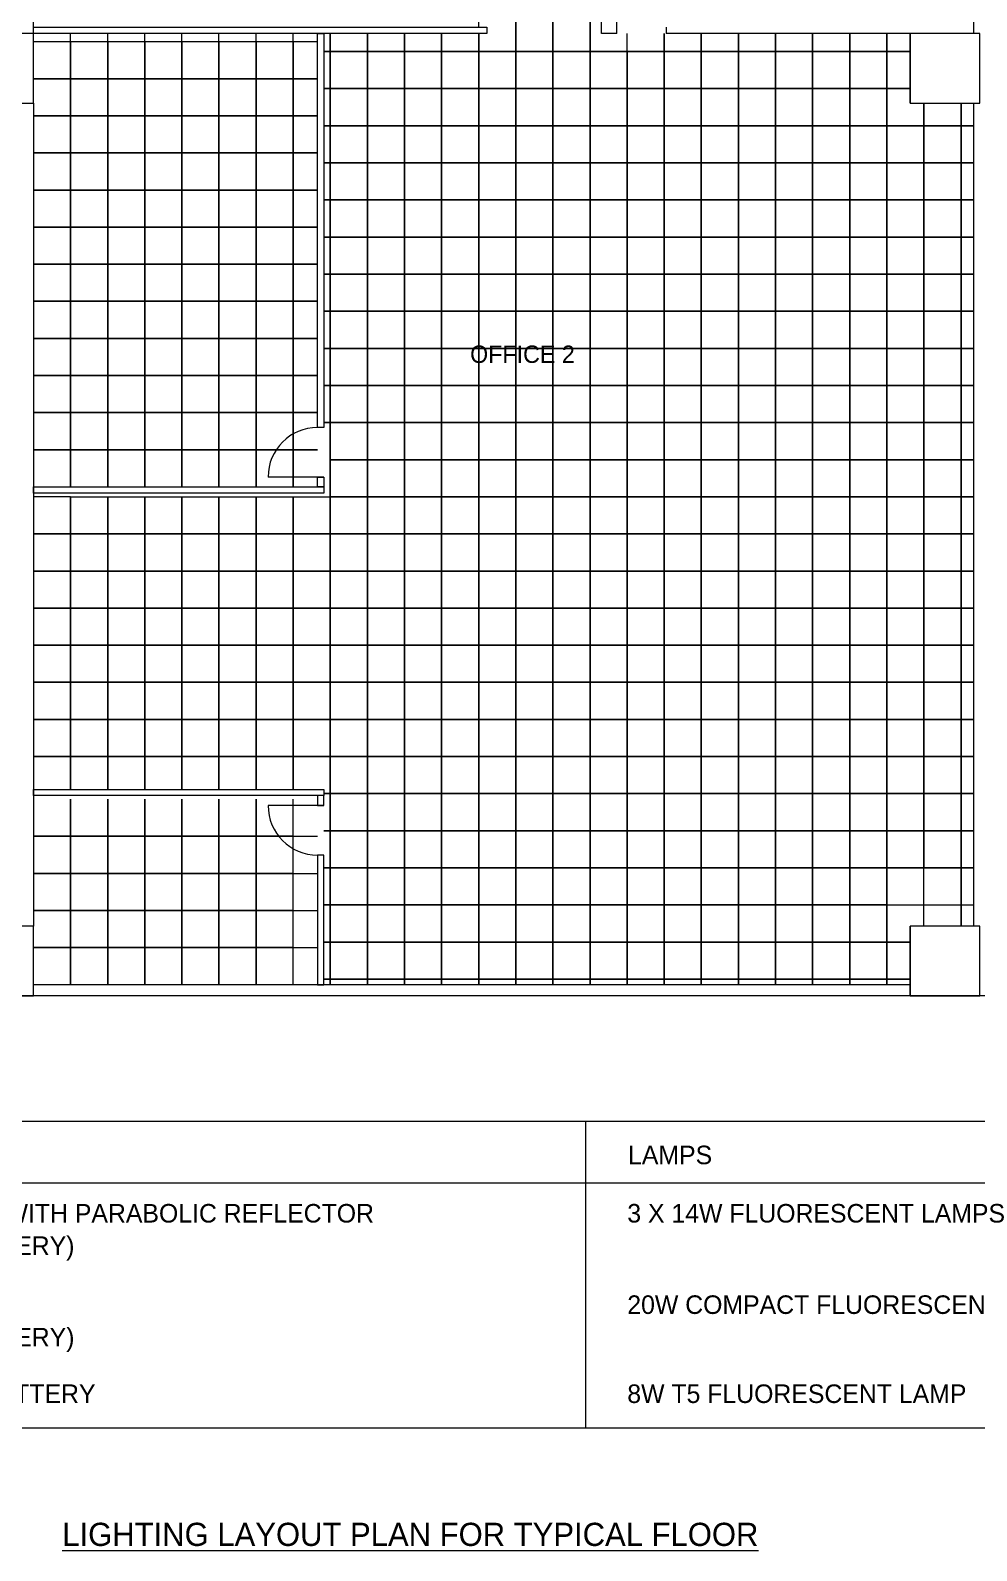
# Model space of a CAD drawing. Header units: millimetres. Extents: x 7453 to 109346, y -40506 to 46154.
# Drawn here: x 79858 to 95159, y 6955 to 31538 of the extents above; entities that cross this region are included whole.
import ezdxf

# ---------------------------------------------------------------- set-up
doc = ezdxf.new("R2010")
doc.units = ezdxf.units.MM
doc.layers.get('0').update_dxf_attribs({"lineweight": 9})
doc.layers.add('ARCH', color=7, linetype='Continuous', lineweight=5)
doc.layers.add('Ceiling Grid', color=254, linetype='Continuous', lineweight=5)

msp = doc.modelspace()

# ---------------------------------------------------------------- linework, layer by layer
at = {"lineweight": 15}
for p, q in [((88835, 13900), (88835, 8934)), ((64346, 12900), (99829, 12900))]:
    msp.add_line(p, q, dxfattribs=at)
msp.add_lwpolyline([(64346, 13900), (99829, 13900), (99829, 8934), (64346, 8934)], close=True, dxfattribs=at)
at = {"layer": 'ARCH', "lineweight": 15}
for p, q in [((79908, 31488), (79908, 36596)), ((89091, 31488), (89091, 36596)), ((95109, 36596), (95109, 31488)), ((89342, 31488), (89342, 32388)), ((89342, 31488), (89091, 31488)), ((90142, 31588), (90142, 31488)), ((95091, 31488), (90142, 31488)), ((94084, 30363), (94084, 31488)), ((79908, 30363), (79908, 17051)), ((95109, 30363), (95109, 17051)), ((84602, 24316), (83702, 24316)), ((84602, 19003), (83702, 19003)), ((94084, 15926), (94084, 17051)), ((94084, 16106), (79908, 16106)), ((109346, 15926), (64346, 15926))]:
    msp.add_line(p, q, dxfattribs=at)
for points in [[(78783, 30363), (79908, 30363), (79908, 31488), (78783, 31488)], [(79908, 31588), (87240, 31588), (87240, 31488), (79908, 31488)], [(84502, 25116), (84502, 31488), (84602, 31488), (84602, 25116)], [(94084, 30363), (95209, 30363), (95209, 31488), (94084, 31488)], [(79908, 24157), (84602, 24157), (84602, 24057), (79908, 24057)], [(84502, 24316), (84602, 24316), (84602, 24157), (84502, 24157)], [(79908, 19263), (84602, 19263), (84602, 19163), (79908, 19163)], [(84502, 19003), (84602, 19003), (84602, 19163), (84502, 19163)], [(84502, 18203), (84502, 16106), (84602, 16106), (84602, 18203)], [(78783, 15926), (79908, 15926), (79908, 17051), (78783, 17051)], [(94084, 15926), (95209, 15926), (95209, 17051), (94084, 17051)]]:
    msp.add_lwpolyline(points, close=True, dxfattribs=at)
for centre, start, end in [((84502, 24316), 90, 180), ((84502, 19003), 180, 270)]:
    msp.add_arc(centre, 800, start, end, dxfattribs=at)
at = {"layer": 'Ceiling Grid', "lineweight": 15}
for p, q in [((88908, 31196), (88908, 31796)), ((80508, 31357), (80508, 31488)), ((81108, 31357), (81108, 31488)), ((81708, 31357), (81708, 31488)), ((82308, 31357), (82308, 31488)), ((82908, 31357), (82908, 31488)), ((83508, 31357), (83508, 31488)), ((84108, 31357), (84108, 31488)), ((84708, 31488), (84708, 31196)), ((89508, 31196), (89508, 31488)), ((90108, 31488), (90108, 31196)), ((90108, 31196), (90108, 31488)), ((90708, 31488), (90708, 31196)), ((90708, 31196), (90708, 31488)), ((91308, 31488), (91308, 31196)), ((91308, 31196), (91308, 31488)), ((91908, 31488), (91908, 31196)), ((91908, 31196), (91908, 31488)), ((92508, 31488), (92508, 31196)), ((92508, 31196), (92508, 31488)), ((93108, 31488), (93108, 31196)), ((93108, 31196), (93108, 31488)), ((93708, 31488), (93708, 31196)), ((93708, 31196), (93708, 31488)), ((79908, 31357), (80508, 31357)), ((80508, 31357), (80508, 30757)), ((84108, 31357), (84502, 31357)), ((84108, 30757), (84108, 31357)), ((84708, 31196), (84602, 31196)), ((84602, 31196), (84708, 31196)), ((84708, 31196), (84602, 31196)), ((84602, 31196), (84708, 31196)), ((84708, 31196), (84708, 30596)), ((84708, 31196), (84708, 30596)), ((89508, 31196), (88908, 31196)), ((90108, 31196), (89508, 31196)), ((90708, 31196), (90108, 31196)), ((91308, 31196), (90708, 31196)), ((91908, 31196), (91308, 31196)), ((92508, 31196), (91908, 31196)), ((93108, 31196), (92508, 31196)), ((93708, 31196), (93108, 31196)), ((94084, 31196), (93708, 31196)), ((93708, 31196), (94084, 31196)), ((93708, 30596), (93708, 31196)), ((80508, 30757), (79908, 30757)), ((79908, 30757), (80508, 30757)), ((80508, 30757), (80508, 30157)), ((84108, 30757), (84502, 30757)), ((84108, 30157), (84108, 30757)), ((84502, 30757), (84108, 30757)), ((84708, 30596), (84602, 30596)), ((84602, 30596), (84708, 30596)), ((84708, 30596), (84602, 30596)), ((84602, 30596), (84708, 30596)), ((84708, 30596), (84708, 29996)), ((84708, 30596), (84708, 29996)), ((94084, 30596), (93708, 30596)), ((94308, 29996), (94308, 30363)), ((94908, 30363), (94908, 29996)), ((94908, 29996), (94908, 30363)), ((80508, 30157), (79908, 30157)), ((79908, 30157), (80508, 30157)), ((80508, 30157), (80508, 29557)), ((84108, 30157), (84502, 30157)), ((84108, 29557), (84108, 30157)), ((84502, 30157), (84108, 30157)), ((84708, 29996), (84602, 29996)), ((84602, 29996), (84708, 29996)), ((84708, 29996), (84602, 29996)), ((84602, 29996), (84708, 29996)), ((84708, 29996), (84708, 29396)), ((84708, 29996), (84708, 29396)), ((94908, 29996), (94308, 29996)), ((95109, 29996), (94908, 29996)), ((94908, 29996), (95109, 29996)), ((94908, 29396), (94908, 29996)), ((80508, 29557), (79908, 29557)), ((79908, 29557), (80508, 29557)), ((80508, 29557), (80508, 28957)), ((84108, 29557), (84502, 29557)), ((84108, 28957), (84108, 29557)), ((84502, 29557), (84108, 29557)), ((84708, 29396), (84602, 29396)), ((84602, 29396), (84708, 29396)), ((84708, 29396), (84708, 28796)), ((95109, 29396), (94908, 29396)), ((94908, 29396), (95109, 29396)), ((94908, 28796), (94908, 29396)), ((80508, 28957), (79908, 28957)), ((79908, 28957), (80508, 28957)), ((80508, 28957), (80508, 28357)), ((84108, 28957), (84502, 28957)), ((84108, 28357), (84108, 28957)), ((84502, 28957), (84108, 28957)), ((84708, 28796), (84602, 28796)), ((84602, 28796), (84708, 28796)), ((84708, 28796), (84602, 28796)), ((84602, 28796), (84708, 28796)), ((84708, 28796), (84708, 28196)), ((84708, 28796), (84708, 28196)), ((95109, 28796), (94908, 28796)), ((94908, 28796), (95109, 28796)), ((94908, 28196), (94908, 28796)), ((80508, 28357), (79908, 28357)), ((79908, 28357), (80508, 28357)), ((80508, 28357), (80508, 27757)), ((84108, 28357), (84502, 28357)), ((84108, 27757), (84108, 28357)), ((84502, 28357), (84108, 28357)), ((84708, 28196), (84602, 28196)), ((84602, 28196), (84708, 28196)), ((84708, 28196), (84602, 28196)), ((84602, 28196), (84708, 28196)), ((84708, 28196), (84708, 27596)), ((84708, 28196), (84708, 27596)), ((95109, 28196), (94908, 28196)), ((94908, 28196), (95109, 28196)), ((94908, 27596), (94908, 28196)), ((80508, 27757), (79908, 27757)), ((79908, 27757), (80508, 27757)), ((80508, 27757), (80508, 27157)), ((84108, 27757), (84502, 27757)), ((84108, 27157), (84108, 27757)), ((84502, 27757), (84108, 27757)), ((84708, 27596), (84602, 27596)), ((84602, 27596), (84708, 27596)), ((84708, 27596), (84602, 27596)), ((84602, 27596), (84708, 27596)), ((84708, 27596), (84708, 26996)), ((84708, 27596), (84708, 26996)), ((95109, 27596), (94908, 27596)), ((94908, 27596), (95109, 27596)), ((94908, 26996), (94908, 27596)), ((80508, 27157), (79908, 27157)), ((79908, 27157), (80508, 27157)), ((80508, 27157), (80508, 26557)), ((84108, 27157), (84502, 27157)), ((84108, 26557), (84108, 27157)), ((84502, 27157), (84108, 27157)), ((84708, 26996), (84602, 26996)), ((84602, 26996), (84708, 26996)), ((84708, 26996), (84708, 26396)), ((95109, 26996), (94908, 26996)), ((94908, 26996), (95109, 26996)), ((94908, 26396), (94908, 26996)), ((80508, 26557), (79908, 26557)), ((79908, 26557), (80508, 26557)), ((80508, 26557), (80508, 25957)), ((84108, 26557), (84502, 26557)), ((84108, 25957), (84108, 26557)), ((84502, 26557), (84108, 26557)), ((84708, 26396), (84602, 26396)), ((84602, 26396), (84708, 26396)), ((84708, 26396), (84708, 25796)), ((95109, 26396), (94908, 26396)), ((94908, 26396), (95109, 26396)), ((94908, 25796), (94908, 26396)), ((80508, 25957), (79908, 25957)), ((79908, 25957), (80508, 25957)), ((80508, 25957), (80508, 25357)), ((84108, 25957), (84502, 25957)), ((84108, 25357), (84108, 25957)), ((84502, 25957), (84108, 25957)), ((84708, 25796), (84602, 25796)), ((84602, 25796), (84708, 25796)), ((84708, 25796), (84708, 25196)), ((95109, 25796), (94908, 25796)), ((94908, 25796), (95109, 25796)), ((94908, 25196), (94908, 25796)), ((80508, 25357), (79908, 25357)), ((79908, 25357), (80508, 25357)), ((80508, 25357), (80508, 24757)), ((84108, 25357), (84502, 25357)), ((84108, 24757), (84108, 25357)), ((84502, 25357), (84108, 25357)), ((84708, 25196), (84602, 25196)), ((84602, 25196), (84708, 25196)), ((84708, 25196), (84708, 24596)), ((95109, 25196), (94908, 25196)), ((94908, 25196), (95109, 25196)), ((94908, 24596), (94908, 25196)), ((80508, 24757), (79908, 24757)), ((79908, 24757), (80508, 24757)), ((80508, 24757), (80508, 24157)), ((80508, 24757), (81108, 24757)), ((80508, 24157), (80508, 24757)), ((81108, 24757), (81708, 24757)), ((81108, 24157), (81108, 24757)), ((81108, 24757), (81108, 24157)), ((81708, 24757), (82308, 24757)), ((81708, 24157), (81708, 24757)), ((81708, 24757), (81708, 24157)), ((82308, 24757), (82908, 24757)), ((82308, 24157), (82308, 24757)), ((82308, 24757), (82308, 24157)), ((82908, 24757), (83508, 24757)), ((82908, 24157), (82908, 24757)), ((82908, 24757), (82908, 24157)), ((83508, 24757), (84108, 24757)), ((83508, 24157), (83508, 24757)), ((83508, 24757), (83508, 24157)), ((84108, 24757), (84502, 24757)), ((84108, 24157), (84108, 24757)), ((84502, 24757), (84108, 24757)), ((84108, 24757), (84108, 24157)), ((84708, 24596), (84708, 23996)), ((95109, 24596), (94908, 24596)), ((94908, 24596), (95109, 24596)), ((94908, 23996), (94908, 24596)), ((80508, 23996), (79908, 23996)), ((80508, 23996), (80508, 23396)), ((80508, 23396), (80508, 23996)), ((95109, 23996), (94908, 23996)), ((94908, 23996), (95109, 23996)), ((94908, 23396), (94908, 23996)), ((79908, 23396), (80508, 23396)), ((80508, 23396), (79908, 23396)), ((79908, 23396), (80508, 23396)), ((80508, 23396), (80508, 22796)), ((95109, 23396), (94908, 23396)), ((94908, 23396), (95109, 23396)), ((94908, 22796), (94908, 23396)), ((79908, 22796), (80508, 22796)), ((80508, 22796), (79908, 22796)), ((80508, 22796), (80508, 22196)), ((95109, 22796), (94908, 22796)), ((94908, 22796), (95109, 22796)), ((94908, 22196), (94908, 22796)), ((79908, 22196), (80508, 22196)), ((80508, 22196), (79908, 22196)), ((80508, 22196), (80508, 21596)), ((95109, 22196), (94908, 22196)), ((94908, 22196), (95109, 22196)), ((94908, 21596), (94908, 22196)), ((79908, 21596), (80508, 21596)), ((80508, 21596), (79908, 21596)), ((80508, 21596), (80508, 20996)), ((95109, 21596), (94908, 21596)), ((94908, 21596), (95109, 21596)), ((94908, 20996), (94908, 21596)), ((79908, 20996), (80508, 20996)), ((80508, 20996), (79908, 20996)), ((80508, 20996), (80508, 20396)), ((95109, 20996), (94908, 20996)), ((94908, 20996), (95109, 20996)), ((94908, 20396), (94908, 20996)), ((79908, 20396), (80508, 20396)), ((80508, 20396), (79908, 20396)), ((80508, 20396), (80508, 19796)), ((95109, 20396), (94908, 20396)), ((94908, 20396), (95109, 20396)), ((94908, 19796), (94908, 20396)), ((79908, 19796), (80508, 19796)), ((80508, 19796), (79908, 19796)), ((80508, 19796), (80508, 19263)), ((80508, 19796), (81108, 19796)), ((80508, 19263), (80508, 19796)), ((81108, 19796), (81108, 19263)), ((81108, 19796), (81708, 19796)), ((81108, 19263), (81108, 19796)), ((81708, 19796), (81708, 19263)), ((81708, 19796), (82308, 19796)), ((81708, 19263), (81708, 19796)), ((82308, 19796), (82308, 19263)), ((82308, 19796), (82908, 19796)), ((82308, 19263), (82308, 19796)), ((82908, 19796), (82908, 19263)), ((82908, 19796), (83508, 19796)), ((82908, 19263), (82908, 19796)), ((83508, 19796), (83508, 19263)), ((83508, 19796), (84108, 19796)), ((83508, 19263), (83508, 19796)), ((84108, 19796), (84108, 19263)), ((95109, 19796), (94908, 19796)), ((94908, 19796), (95109, 19796)), ((94908, 19196), (94908, 19796)), ((84602, 19196), (84708, 19196)), ((84708, 19196), (84708, 18596)), ((95109, 19196), (94908, 19196)), ((94908, 19196), (95109, 19196)), ((94908, 18596), (94908, 19196)), ((80508, 18506), (80508, 19106)), ((80508, 19106), (80508, 18506)), ((81108, 18506), (81108, 19106)), ((81108, 19106), (81108, 18506)), ((81708, 18506), (81708, 19106)), ((81708, 19106), (81708, 18506)), ((82308, 18506), (82308, 19106)), ((82308, 19106), (82308, 18506)), ((82908, 19106), (82908, 18506)), ((82908, 18506), (82908, 19106)), ((83508, 18506), (83508, 19106)), ((83508, 19106), (83508, 18506)), ((84108, 18506), (84108, 19106)), ((80508, 18506), (79908, 18506)), ((79908, 18506), (80508, 18506)), ((80508, 17906), (80508, 18506)), ((80508, 18506), (81108, 18506)), ((81108, 18506), (81708, 18506)), ((81708, 18506), (82308, 18506)), ((82308, 18506), (82908, 18506)), ((82908, 18506), (83508, 18506)), ((83508, 18506), (84108, 18506)), ((84108, 18506), (84502, 18506)), ((84708, 18596), (84602, 18596)), ((84602, 18596), (84708, 18596)), ((84708, 18596), (84708, 17996)), ((95109, 18596), (94908, 18596)), ((94908, 18596), (95109, 18596)), ((94908, 17996), (94908, 18596)), ((84708, 17996), (84602, 17996)), ((84602, 17996), (84708, 17996)), ((84708, 17996), (84708, 17396)), ((93708, 17996), (94308, 17996)), ((93708, 17396), (93708, 17996)), ((94308, 17996), (94908, 17996)), ((94308, 17051), (94308, 17996)), ((94908, 17996), (94908, 17051)), ((95109, 17996), (94908, 17996)), ((94908, 17996), (95109, 17996)), ((94908, 17051), (94908, 17996)), ((80508, 17906), (79908, 17906)), ((79908, 17906), (80508, 17906)), ((80508, 17306), (80508, 17906)), ((84108, 17906), (84502, 17906)), ((84108, 17906), (84502, 17906)), ((80508, 17306), (79908, 17306)), ((79908, 17306), (80508, 17306)), ((80508, 16706), (80508, 17306)), ((84108, 17306), (84502, 17306)), ((84708, 17396), (84602, 17396)), ((84602, 17396), (84708, 17396)), ((84708, 17396), (84708, 16796)), ((93708, 17396), (95109, 17396)), ((93708, 16796), (93708, 17396)), ((84708, 16796), (84602, 16796)), ((84602, 16796), (84708, 16796)), ((84708, 16796), (84708, 16196)), ((94084, 16796), (93708, 16796)), ((93708, 16796), (94084, 16796)), ((93708, 16196), (93708, 16796)), ((80508, 16706), (79908, 16706)), ((79908, 16706), (80508, 16706)), ((80508, 16106), (80508, 16706)), ((81108, 16706), (80508, 16706)), ((80508, 16706), (80508, 16106)), ((81108, 16106), (81108, 16706)), ((81708, 16706), (81108, 16706)), ((81108, 16706), (81108, 16106)), ((81708, 16106), (81708, 16706)), ((82308, 16706), (81708, 16706)), ((81708, 16706), (81708, 16106)), ((82308, 16106), (82308, 16706)), ((82908, 16706), (82308, 16706)), ((82308, 16706), (82308, 16106)), ((83508, 16706), (82908, 16706)), ((82908, 16706), (82908, 16106)), ((82908, 16106), (82908, 16706)), ((83508, 16106), (83508, 16706)), ((84108, 16706), (83508, 16706)), ((83508, 16706), (83508, 16106)), ((84108, 16706), (84502, 16706)), ((84108, 16706), (84502, 16706)), ((84108, 16106), (84108, 16706)), ((84708, 16196), (84602, 16196)), ((84602, 16196), (84708, 16196)), ((84708, 16196), (84708, 16106)), ((84708, 16196), (85308, 16196)), ((84708, 16106), (84708, 16196)), ((85308, 16196), (85308, 16106)), ((85308, 16196), (85908, 16196)), ((85308, 16106), (85308, 16196)), ((85908, 16196), (85908, 16106)), ((85908, 16196), (86508, 16196)), ((85908, 16106), (85908, 16196)), ((86508, 16196), (86508, 16106)), ((86508, 16196), (87108, 16196)), ((86508, 16106), (86508, 16196)), ((87108, 16196), (87108, 16106)), ((87108, 16196), (87708, 16196)), ((87108, 16106), (87108, 16196)), ((87708, 16196), (87708, 16106)), ((87708, 16196), (88308, 16196)), ((87708, 16106), (87708, 16196)), ((88308, 16196), (88308, 16106)), ((88308, 16196), (88908, 16196)), ((88308, 16106), (88308, 16196)), ((88908, 16196), (88908, 16106)), ((88908, 16196), (89508, 16196)), ((88908, 16106), (88908, 16196)), ((89508, 16196), (89508, 16106)), ((89508, 16196), (90108, 16196)), ((89508, 16106), (89508, 16196)), ((90108, 16196), (90108, 16106)), ((90108, 16196), (90708, 16196)), ((90108, 16106), (90108, 16196)), ((90708, 16196), (90708, 16106)), ((90708, 16196), (91308, 16196)), ((90708, 16106), (90708, 16196)), ((91308, 16196), (91308, 16106)), ((91308, 16196), (91908, 16196)), ((91308, 16106), (91308, 16196)), ((91908, 16196), (91908, 16106)), ((91908, 16196), (92508, 16196)), ((91908, 16106), (91908, 16196)), ((92508, 16196), (92508, 16106)), ((92508, 16196), (93108, 16196)), ((92508, 16106), (92508, 16196)), ((93108, 16196), (93108, 16106)), ((93108, 16196), (93708, 16196)), ((93108, 16106), (93108, 16196)), ((93708, 16196), (93708, 16106)), ((94084, 16196), (93708, 16196)), ((93708, 16196), (94084, 16196)), ((93708, 16106), (93708, 16196))]:
    msp.add_line(p, q, dxfattribs=at)
for points in [[(87108, 31588), (87108, 31796), (87708, 31796), (87708, 31196), (87108, 31196), (87108, 31488)], [(85308, 31488), (85308, 31196), (84708, 31196), (84708, 31488)], [(85908, 31488), (85908, 31196), (85308, 31196), (85308, 31488)], [(86508, 31488), (86508, 31196), (85908, 31196), (85908, 31488)], [(87108, 31488), (87108, 31196), (86508, 31196), (86508, 31488)], [(94308, 30363), (94308, 29996), (93708, 29996), (93708, 30596), (94084, 30596)], [(84108, 19263), (84108, 19796), (84708, 19796), (84708, 19196), (84602, 19196)]]:
    msp.add_lwpolyline(points, dxfattribs=at)
for points in [[(87708, 31796), (88308, 31796), (88308, 31196), (87708, 31196)], [(88308, 31796), (88908, 31796), (88908, 31196), (88308, 31196)], [(80508, 31357), (81108, 31357), (81108, 30757), (80508, 30757)], [(81108, 31357), (81708, 31357), (81708, 30757), (81108, 30757)], [(81708, 31357), (82308, 31357), (82308, 30757), (81708, 30757)], [(82308, 31357), (82908, 31357), (82908, 30757), (82308, 30757)], [(82908, 31357), (83508, 31357), (83508, 30757), (82908, 30757)], [(83508, 31357), (84108, 31357), (84108, 30757), (83508, 30757)], [(84708, 31196), (85308, 31196), (85308, 30596), (84708, 30596)], [(85308, 31196), (85908, 31196), (85908, 30596), (85308, 30596)], [(85908, 31196), (86508, 31196), (86508, 30596), (85908, 30596)], [(86508, 31196), (87108, 31196), (87108, 30596), (86508, 30596)], [(87108, 31196), (87708, 31196), (87708, 30596), (87108, 30596)], [(87708, 31196), (88308, 31196), (88308, 30596), (87708, 30596)], [(88308, 31196), (88908, 31196), (88908, 30596), (88308, 30596)], [(88908, 31196), (89508, 31196), (89508, 30596), (88908, 30596)], [(89508, 31196), (90108, 31196), (90108, 30596), (89508, 30596)], [(90108, 31196), (90708, 31196), (90708, 30596), (90108, 30596)], [(90708, 31196), (91308, 31196), (91308, 30596), (90708, 30596)], [(91308, 31196), (91908, 31196), (91908, 30596), (91308, 30596)], [(91908, 31196), (92508, 31196), (92508, 30596), (91908, 30596)], [(92508, 31196), (93108, 31196), (93108, 30596), (92508, 30596)], [(93108, 31196), (93708, 31196), (93708, 30596), (93108, 30596)], [(80508, 30757), (81108, 30757), (81108, 30157), (80508, 30157)], [(81108, 30757), (81708, 30757), (81708, 30157), (81108, 30157)], [(81708, 30757), (82308, 30757), (82308, 30157), (81708, 30157)], [(82308, 30757), (82908, 30757), (82908, 30157), (82308, 30157)], [(82908, 30757), (83508, 30757), (83508, 30157), (82908, 30157)], [(83508, 30757), (84108, 30757), (84108, 30157), (83508, 30157)], [(84708, 30596), (85308, 30596), (85308, 29996), (84708, 29996)], [(85308, 30596), (85908, 30596), (85908, 29996), (85308, 29996)], [(85908, 30596), (86508, 30596), (86508, 29996), (85908, 29996)], [(86508, 30596), (87108, 30596), (87108, 29996), (86508, 29996)], [(87108, 30596), (87708, 30596), (87708, 29996), (87108, 29996)], [(87708, 30596), (88308, 30596), (88308, 29996), (87708, 29996)], [(88308, 30596), (88908, 30596), (88908, 29996), (88308, 29996)], [(88908, 30596), (89508, 30596), (89508, 29996), (88908, 29996)], [(89508, 30596), (90108, 30596), (90108, 29996), (89508, 29996)], [(90108, 30596), (90708, 30596), (90708, 29996), (90108, 29996)], [(90708, 30596), (91308, 30596), (91308, 29996), (90708, 29996)], [(91308, 30596), (91908, 30596), (91908, 29996), (91308, 29996)], [(91908, 30596), (92508, 30596), (92508, 29996), (91908, 29996)], [(92508, 30596), (93108, 30596), (93108, 29996), (92508, 29996)], [(93108, 30596), (93708, 30596), (93708, 29996), (93108, 29996)], [(80508, 30157), (81108, 30157), (81108, 29557), (80508, 29557)], [(81108, 30157), (81708, 30157), (81708, 29557), (81108, 29557)], [(81708, 30157), (82308, 30157), (82308, 29557), (81708, 29557)], [(82308, 30157), (82908, 30157), (82908, 29557), (82308, 29557)], [(82908, 30157), (83508, 30157), (83508, 29557), (82908, 29557)], [(83508, 30157), (84108, 30157), (84108, 29557), (83508, 29557)], [(84708, 29996), (85308, 29996), (85308, 29396), (84708, 29396)], [(85308, 29996), (85908, 29996), (85908, 29396), (85308, 29396)], [(85908, 29996), (86508, 29996), (86508, 29396), (85908, 29396)], [(86508, 29996), (87108, 29996), (87108, 29396), (86508, 29396)], [(87108, 29996), (87708, 29996), (87708, 29396), (87108, 29396)], [(87708, 29996), (88308, 29996), (88308, 29396), (87708, 29396)], [(88308, 29996), (88908, 29996), (88908, 29396), (88308, 29396)], [(88908, 29996), (89508, 29996), (89508, 29396), (88908, 29396)], [(89508, 29996), (90108, 29996), (90108, 29396), (89508, 29396)], [(90108, 29996), (90708, 29996), (90708, 29396), (90108, 29396)], [(90708, 29996), (91308, 29996), (91308, 29396), (90708, 29396)], [(91308, 29996), (91908, 29996), (91908, 29396), (91308, 29396)], [(91908, 29996), (92508, 29996), (92508, 29396), (91908, 29396)], [(92508, 29996), (93108, 29996), (93108, 29396), (92508, 29396)], [(93108, 29996), (93708, 29996), (93708, 29396), (93108, 29396)], [(93708, 29996), (94308, 29996), (94308, 29396), (93708, 29396)], [(94308, 29996), (94908, 29996), (94908, 29396), (94308, 29396)], [(80508, 29557), (81108, 29557), (81108, 28957), (80508, 28957)], [(81108, 29557), (81708, 29557), (81708, 28957), (81108, 28957)], [(81708, 29557), (82308, 29557), (82308, 28957), (81708, 28957)], [(82308, 29557), (82908, 29557), (82908, 28957), (82308, 28957)], [(82908, 29557), (83508, 29557), (83508, 28957), (82908, 28957)], [(83508, 29557), (84108, 29557), (84108, 28957), (83508, 28957)], [(84708, 29396), (85308, 29396), (85308, 28796), (84708, 28796)], [(85308, 29396), (85908, 29396), (85908, 28796), (85308, 28796)], [(85908, 29396), (86508, 29396), (86508, 28796), (85908, 28796)], [(86508, 29396), (87108, 29396), (87108, 28796), (86508, 28796)], [(87108, 29396), (87708, 29396), (87708, 28796), (87108, 28796)], [(87708, 29396), (88308, 29396), (88308, 28796), (87708, 28796)], [(88308, 29396), (88908, 29396), (88908, 28796), (88308, 28796)], [(88908, 29396), (89508, 29396), (89508, 28796), (88908, 28796)], [(89508, 29396), (90108, 29396), (90108, 28796), (89508, 28796)], [(90108, 29396), (90708, 29396), (90708, 28796), (90108, 28796)], [(90708, 29396), (91308, 29396), (91308, 28796), (90708, 28796)], [(91308, 29396), (91908, 29396), (91908, 28796), (91308, 28796)], [(91908, 29396), (92508, 29396), (92508, 28796), (91908, 28796)], [(92508, 29396), (93108, 29396), (93108, 28796), (92508, 28796)], [(93108, 29396), (93708, 29396), (93708, 28796), (93108, 28796)], [(93708, 29396), (94308, 29396), (94308, 28796), (93708, 28796)], [(94308, 29396), (94908, 29396), (94908, 28796), (94308, 28796)], [(80508, 28957), (81108, 28957), (81108, 28357), (80508, 28357)], [(81108, 28957), (81708, 28957), (81708, 28357), (81108, 28357)], [(81708, 28957), (82308, 28957), (82308, 28357), (81708, 28357)], [(82308, 28957), (82908, 28957), (82908, 28357), (82308, 28357)], [(82908, 28957), (83508, 28957), (83508, 28357), (82908, 28357)], [(83508, 28957), (84108, 28957), (84108, 28357), (83508, 28357)], [(84708, 28796), (85308, 28796), (85308, 28196), (84708, 28196)], [(85308, 28796), (85908, 28796), (85908, 28196), (85308, 28196)], [(85908, 28796), (86508, 28796), (86508, 28196), (85908, 28196)], [(86508, 28796), (87108, 28796), (87108, 28196), (86508, 28196)], [(87108, 28796), (87708, 28796), (87708, 28196), (87108, 28196)], [(87708, 28796), (88308, 28796), (88308, 28196), (87708, 28196)], [(88308, 28796), (88908, 28796), (88908, 28196), (88308, 28196)], [(88908, 28796), (89508, 28796), (89508, 28196), (88908, 28196)], [(89508, 28796), (90108, 28796), (90108, 28196), (89508, 28196)], [(90108, 28796), (90708, 28796), (90708, 28196), (90108, 28196)], [(90708, 28796), (91308, 28796), (91308, 28196), (90708, 28196)], [(91308, 28796), (91908, 28796), (91908, 28196), (91308, 28196)], [(91908, 28796), (92508, 28796), (92508, 28196), (91908, 28196)], [(92508, 28796), (93108, 28796), (93108, 28196), (92508, 28196)], [(93108, 28796), (93708, 28796), (93708, 28196), (93108, 28196)], [(93708, 28796), (94308, 28796), (94308, 28196), (93708, 28196)], [(94308, 28796), (94908, 28796), (94908, 28196), (94308, 28196)], [(80508, 28357), (81108, 28357), (81108, 27757), (80508, 27757)], [(81108, 28357), (81708, 28357), (81708, 27757), (81108, 27757)], [(81708, 28357), (82308, 28357), (82308, 27757), (81708, 27757)], [(82308, 28357), (82908, 28357), (82908, 27757), (82308, 27757)], [(82908, 28357), (83508, 28357), (83508, 27757), (82908, 27757)], [(83508, 28357), (84108, 28357), (84108, 27757), (83508, 27757)], [(84708, 28196), (85308, 28196), (85308, 27596), (84708, 27596)], [(85308, 28196), (85908, 28196), (85908, 27596), (85308, 27596)], [(85908, 28196), (86508, 28196), (86508, 27596), (85908, 27596)], [(86508, 28196), (87108, 28196), (87108, 27596), (86508, 27596)], [(87108, 28196), (87708, 28196), (87708, 27596), (87108, 27596)], [(87708, 28196), (88308, 28196), (88308, 27596), (87708, 27596)], [(88308, 28196), (88908, 28196), (88908, 27596), (88308, 27596)], [(88908, 28196), (89508, 28196), (89508, 27596), (88908, 27596)], [(89508, 28196), (90108, 28196), (90108, 27596), (89508, 27596)], [(90108, 28196), (90708, 28196), (90708, 27596), (90108, 27596)], [(90708, 28196), (91308, 28196), (91308, 27596), (90708, 27596)], [(91308, 28196), (91908, 28196), (91908, 27596), (91308, 27596)], [(91908, 28196), (92508, 28196), (92508, 27596), (91908, 27596)], [(92508, 28196), (93108, 28196), (93108, 27596), (92508, 27596)], [(93108, 28196), (93708, 28196), (93708, 27596), (93108, 27596)], [(93708, 28196), (94308, 28196), (94308, 27596), (93708, 27596)], [(94308, 28196), (94908, 28196), (94908, 27596), (94308, 27596)], [(80508, 27757), (81108, 27757), (81108, 27157), (80508, 27157)], [(81108, 27757), (81708, 27757), (81708, 27157), (81108, 27157)], [(81708, 27757), (82308, 27757), (82308, 27157), (81708, 27157)], [(82308, 27757), (82908, 27757), (82908, 27157), (82308, 27157)], [(82908, 27757), (83508, 27757), (83508, 27157), (82908, 27157)], [(83508, 27757), (84108, 27757), (84108, 27157), (83508, 27157)], [(84708, 27596), (85308, 27596), (85308, 26996), (84708, 26996)], [(85308, 27596), (85908, 27596), (85908, 26996), (85308, 26996)], [(85908, 27596), (86508, 27596), (86508, 26996), (85908, 26996)], [(86508, 27596), (87108, 27596), (87108, 26996), (86508, 26996)], [(87108, 27596), (87708, 27596), (87708, 26996), (87108, 26996)], [(87708, 27596), (88308, 27596), (88308, 26996), (87708, 26996)], [(88308, 27596), (88908, 27596), (88908, 26996), (88308, 26996)], [(88908, 27596), (89508, 27596), (89508, 26996), (88908, 26996)], [(89508, 27596), (90108, 27596), (90108, 26996), (89508, 26996)], [(90108, 27596), (90708, 27596), (90708, 26996), (90108, 26996)], [(90708, 27596), (91308, 27596), (91308, 26996), (90708, 26996)], [(91308, 27596), (91908, 27596), (91908, 26996), (91308, 26996)], [(91908, 27596), (92508, 27596), (92508, 26996), (91908, 26996)], [(92508, 27596), (93108, 27596), (93108, 26996), (92508, 26996)], [(93108, 27596), (93708, 27596), (93708, 26996), (93108, 26996)], [(93708, 27596), (94308, 27596), (94308, 26996), (93708, 26996)], [(94308, 27596), (94908, 27596), (94908, 26996), (94308, 26996)], [(80508, 27157), (81108, 27157), (81108, 26557), (80508, 26557)], [(81108, 27157), (81708, 27157), (81708, 26557), (81108, 26557)], [(81708, 27157), (82308, 27157), (82308, 26557), (81708, 26557)], [(82308, 27157), (82908, 27157), (82908, 26557), (82308, 26557)], [(82908, 27157), (83508, 27157), (83508, 26557), (82908, 26557)], [(83508, 27157), (84108, 27157), (84108, 26557), (83508, 26557)], [(84708, 26996), (85308, 26996), (85308, 26396), (84708, 26396)], [(85308, 26996), (85908, 26996), (85908, 26396), (85308, 26396)], [(85908, 26996), (86508, 26996), (86508, 26396), (85908, 26396)], [(86508, 26996), (87108, 26996), (87108, 26396), (86508, 26396)], [(87108, 26996), (87708, 26996), (87708, 26396), (87108, 26396)], [(87708, 26996), (88308, 26996), (88308, 26396), (87708, 26396)], [(88308, 26996), (88908, 26996), (88908, 26396), (88308, 26396)], [(88908, 26996), (89508, 26996), (89508, 26396), (88908, 26396)], [(89508, 26996), (90108, 26996), (90108, 26396), (89508, 26396)], [(90108, 26996), (90708, 26996), (90708, 26396), (90108, 26396)], [(90708, 26996), (91308, 26996), (91308, 26396), (90708, 26396)], [(91308, 26996), (91908, 26996), (91908, 26396), (91308, 26396)], [(91908, 26996), (92508, 26996), (92508, 26396), (91908, 26396)], [(92508, 26996), (93108, 26996), (93108, 26396), (92508, 26396)], [(93108, 26996), (93708, 26996), (93708, 26396), (93108, 26396)], [(93708, 26996), (94308, 26996), (94308, 26396), (93708, 26396)], [(94308, 26996), (94908, 26996), (94908, 26396), (94308, 26396)], [(80508, 26557), (81108, 26557), (81108, 25957), (80508, 25957)], [(81108, 26557), (81708, 26557), (81708, 25957), (81108, 25957)], [(81708, 26557), (82308, 26557), (82308, 25957), (81708, 25957)], [(82308, 26557), (82908, 26557), (82908, 25957), (82308, 25957)], [(82908, 26557), (83508, 26557), (83508, 25957), (82908, 25957)], [(83508, 26557), (84108, 26557), (84108, 25957), (83508, 25957)], [(84708, 26396), (85308, 26396), (85308, 25796), (84708, 25796)], [(85308, 26396), (85908, 26396), (85908, 25796), (85308, 25796)], [(85908, 26396), (86508, 26396), (86508, 25796), (85908, 25796)], [(86508, 26396), (87108, 26396), (87108, 25796), (86508, 25796)], [(87108, 26396), (87708, 26396), (87708, 25796), (87108, 25796)], [(87708, 26396), (88308, 26396), (88308, 25796), (87708, 25796)], [(88308, 26396), (88908, 26396), (88908, 25796), (88308, 25796)], [(88908, 26396), (89508, 26396), (89508, 25796), (88908, 25796)], [(89508, 26396), (90108, 26396), (90108, 25796), (89508, 25796)], [(90108, 26396), (90708, 26396), (90708, 25796), (90108, 25796)], [(90708, 26396), (91308, 26396), (91308, 25796), (90708, 25796)], [(91308, 26396), (91908, 26396), (91908, 25796), (91308, 25796)], [(91908, 26396), (92508, 26396), (92508, 25796), (91908, 25796)], [(92508, 26396), (93108, 26396), (93108, 25796), (92508, 25796)], [(93108, 26396), (93708, 26396), (93708, 25796), (93108, 25796)], [(93708, 26396), (94308, 26396), (94308, 25796), (93708, 25796)], [(94308, 26396), (94908, 26396), (94908, 25796), (94308, 25796)], [(80508, 25957), (81108, 25957), (81108, 25357), (80508, 25357)], [(81108, 25957), (81708, 25957), (81708, 25357), (81108, 25357)], [(81708, 25957), (82308, 25957), (82308, 25357), (81708, 25357)], [(82308, 25957), (82908, 25957), (82908, 25357), (82308, 25357)], [(82908, 25957), (83508, 25957), (83508, 25357), (82908, 25357)], [(83508, 25957), (84108, 25957), (84108, 25357), (83508, 25357)], [(84708, 25796), (85308, 25796), (85308, 25196), (84708, 25196)], [(85308, 25796), (85908, 25796), (85908, 25196), (85308, 25196)], [(85908, 25796), (86508, 25796), (86508, 25196), (85908, 25196)], [(86508, 25796), (87108, 25796), (87108, 25196), (86508, 25196)], [(87108, 25796), (87708, 25796), (87708, 25196), (87108, 25196)], [(87708, 25796), (88308, 25796), (88308, 25196), (87708, 25196)], [(88308, 25796), (88908, 25796), (88908, 25196), (88308, 25196)], [(88908, 25796), (89508, 25796), (89508, 25196), (88908, 25196)], [(89508, 25796), (90108, 25796), (90108, 25196), (89508, 25196)], [(90108, 25796), (90708, 25796), (90708, 25196), (90108, 25196)], [(90708, 25796), (91308, 25796), (91308, 25196), (90708, 25196)], [(91308, 25796), (91908, 25796), (91908, 25196), (91308, 25196)], [(91908, 25796), (92508, 25796), (92508, 25196), (91908, 25196)], [(92508, 25796), (93108, 25796), (93108, 25196), (92508, 25196)], [(93108, 25796), (93708, 25796), (93708, 25196), (93108, 25196)], [(93708, 25796), (94308, 25796), (94308, 25196), (93708, 25196)], [(94308, 25796), (94908, 25796), (94908, 25196), (94308, 25196)], [(80508, 25357), (81108, 25357), (81108, 24757), (80508, 24757)], [(81108, 25357), (81708, 25357), (81708, 24757), (81108, 24757)], [(81708, 25357), (82308, 25357), (82308, 24757), (81708, 24757)], [(82308, 25357), (82908, 25357), (82908, 24757), (82308, 24757)], [(82908, 25357), (83508, 25357), (83508, 24757), (82908, 24757)], [(83508, 25357), (84108, 25357), (84108, 24757), (83508, 24757)], [(84708, 25196), (85308, 25196), (85308, 24596), (84708, 24596)], [(85308, 25196), (85908, 25196), (85908, 24596), (85308, 24596)], [(85908, 25196), (86508, 25196), (86508, 24596), (85908, 24596)], [(86508, 25196), (87108, 25196), (87108, 24596), (86508, 24596)], [(87108, 25196), (87708, 25196), (87708, 24596), (87108, 24596)], [(87708, 25196), (88308, 25196), (88308, 24596), (87708, 24596)], [(88308, 25196), (88908, 25196), (88908, 24596), (88308, 24596)], [(88908, 25196), (89508, 25196), (89508, 24596), (88908, 24596)], [(89508, 25196), (90108, 25196), (90108, 24596), (89508, 24596)], [(90108, 25196), (90708, 25196), (90708, 24596), (90108, 24596)], [(90708, 25196), (91308, 25196), (91308, 24596), (90708, 24596)], [(91308, 25196), (91908, 25196), (91908, 24596), (91308, 24596)], [(91908, 25196), (92508, 25196), (92508, 24596), (91908, 24596)], [(92508, 25196), (93108, 25196), (93108, 24596), (92508, 24596)], [(93108, 25196), (93708, 25196), (93708, 24596), (93108, 24596)], [(93708, 25196), (94308, 25196), (94308, 24596), (93708, 24596)], [(94308, 25196), (94908, 25196), (94908, 24596), (94308, 24596)], [(84708, 24596), (85308, 24596), (85308, 23996), (84708, 23996)], [(85308, 24596), (85908, 24596), (85908, 23996), (85308, 23996)], [(85908, 24596), (86508, 24596), (86508, 23996), (85908, 23996)], [(86508, 24596), (87108, 24596), (87108, 23996), (86508, 23996)], [(87108, 24596), (87708, 24596), (87708, 23996), (87108, 23996)], [(87708, 24596), (88308, 24596), (88308, 23996), (87708, 23996)], [(88308, 24596), (88908, 24596), (88908, 23996), (88308, 23996)], [(88908, 24596), (89508, 24596), (89508, 23996), (88908, 23996)], [(89508, 24596), (90108, 24596), (90108, 23996), (89508, 23996)], [(90108, 24596), (90708, 24596), (90708, 23996), (90108, 23996)], [(90708, 24596), (91308, 24596), (91308, 23996), (90708, 23996)], [(91308, 24596), (91908, 24596), (91908, 23996), (91308, 23996)], [(91908, 24596), (92508, 24596), (92508, 23996), (91908, 23996)], [(92508, 24596), (93108, 24596), (93108, 23996), (92508, 23996)], [(93108, 24596), (93708, 24596), (93708, 23996), (93108, 23996)], [(93708, 24596), (94308, 24596), (94308, 23996), (93708, 23996)], [(94308, 24596), (94908, 24596), (94908, 23996), (94308, 23996)], [(80508, 23996), (81108, 23996), (81108, 23396), (80508, 23396)], [(81108, 23996), (81708, 23996), (81708, 23396), (81108, 23396)], [(81708, 23996), (82308, 23996), (82308, 23396), (81708, 23396)], [(82308, 23996), (82908, 23996), (82908, 23396), (82308, 23396)], [(82908, 23996), (83508, 23996), (83508, 23396), (82908, 23396)], [(83508, 23996), (84108, 23996), (84108, 23396), (83508, 23396)], [(84108, 23996), (84708, 23996), (84708, 23396), (84108, 23396)], [(84708, 23996), (85308, 23996), (85308, 23396), (84708, 23396)], [(85308, 23996), (85908, 23996), (85908, 23396), (85308, 23396)], [(85908, 23996), (86508, 23996), (86508, 23396), (85908, 23396)], [(86508, 23996), (87108, 23996), (87108, 23396), (86508, 23396)], [(87108, 23996), (87708, 23996), (87708, 23396), (87108, 23396)], [(87708, 23996), (88308, 23996), (88308, 23396), (87708, 23396)], [(88308, 23996), (88908, 23996), (88908, 23396), (88308, 23396)], [(88908, 23996), (89508, 23996), (89508, 23396), (88908, 23396)], [(89508, 23996), (90108, 23996), (90108, 23396), (89508, 23396)], [(90108, 23996), (90708, 23996), (90708, 23396), (90108, 23396)], [(90708, 23996), (91308, 23996), (91308, 23396), (90708, 23396)], [(91308, 23996), (91908, 23996), (91908, 23396), (91308, 23396)], [(91908, 23996), (92508, 23996), (92508, 23396), (91908, 23396)], [(92508, 23996), (93108, 23996), (93108, 23396), (92508, 23396)], [(93108, 23996), (93708, 23996), (93708, 23396), (93108, 23396)], [(93708, 23996), (94308, 23996), (94308, 23396), (93708, 23396)], [(94308, 23996), (94908, 23996), (94908, 23396), (94308, 23396)], [(80508, 23396), (81108, 23396), (81108, 22796), (80508, 22796)], [(81108, 23396), (81708, 23396), (81708, 22796), (81108, 22796)], [(81708, 23396), (82308, 23396), (82308, 22796), (81708, 22796)], [(82308, 23396), (82908, 23396), (82908, 22796), (82308, 22796)], [(82908, 23396), (83508, 23396), (83508, 22796), (82908, 22796)], [(83508, 23396), (84108, 23396), (84108, 22796), (83508, 22796)], [(84108, 23396), (84708, 23396), (84708, 22796), (84108, 22796)], [(84708, 23396), (85308, 23396), (85308, 22796), (84708, 22796)], [(85308, 23396), (85908, 23396), (85908, 22796), (85308, 22796)], [(85908, 23396), (86508, 23396), (86508, 22796), (85908, 22796)], [(86508, 23396), (87108, 23396), (87108, 22796), (86508, 22796)], [(87108, 23396), (87708, 23396), (87708, 22796), (87108, 22796)], [(87708, 23396), (88308, 23396), (88308, 22796), (87708, 22796)], [(88308, 23396), (88908, 23396), (88908, 22796), (88308, 22796)], [(88908, 23396), (89508, 23396), (89508, 22796), (88908, 22796)], [(89508, 23396), (90108, 23396), (90108, 22796), (89508, 22796)], [(90108, 23396), (90708, 23396), (90708, 22796), (90108, 22796)], [(90708, 23396), (91308, 23396), (91308, 22796), (90708, 22796)], [(91308, 23396), (91908, 23396), (91908, 22796), (91308, 22796)], [(91908, 23396), (92508, 23396), (92508, 22796), (91908, 22796)], [(92508, 23396), (93108, 23396), (93108, 22796), (92508, 22796)], [(93108, 23396), (93708, 23396), (93708, 22796), (93108, 22796)], [(93708, 23396), (94308, 23396), (94308, 22796), (93708, 22796)], [(94308, 23396), (94908, 23396), (94908, 22796), (94308, 22796)], [(80508, 22796), (81108, 22796), (81108, 22196), (80508, 22196)], [(81108, 22796), (81708, 22796), (81708, 22196), (81108, 22196)], [(81708, 22796), (82308, 22796), (82308, 22196), (81708, 22196)], [(82308, 22796), (82908, 22796), (82908, 22196), (82308, 22196)], [(82908, 22796), (83508, 22796), (83508, 22196), (82908, 22196)], [(83508, 22796), (84108, 22796), (84108, 22196), (83508, 22196)], [(84108, 22796), (84708, 22796), (84708, 22196), (84108, 22196)], [(84708, 22796), (85308, 22796), (85308, 22196), (84708, 22196)], [(85308, 22796), (85908, 22796), (85908, 22196), (85308, 22196)], [(85908, 22796), (86508, 22796), (86508, 22196), (85908, 22196)], [(86508, 22796), (87108, 22796), (87108, 22196), (86508, 22196)], [(87108, 22796), (87708, 22796), (87708, 22196), (87108, 22196)], [(87708, 22796), (88308, 22796), (88308, 22196), (87708, 22196)], [(88308, 22796), (88908, 22796), (88908, 22196), (88308, 22196)], [(88908, 22796), (89508, 22796), (89508, 22196), (88908, 22196)], [(89508, 22796), (90108, 22796), (90108, 22196), (89508, 22196)], [(90108, 22796), (90708, 22796), (90708, 22196), (90108, 22196)], [(90708, 22796), (91308, 22796), (91308, 22196), (90708, 22196)], [(91308, 22796), (91908, 22796), (91908, 22196), (91308, 22196)], [(91908, 22796), (92508, 22796), (92508, 22196), (91908, 22196)], [(92508, 22796), (93108, 22796), (93108, 22196), (92508, 22196)], [(93108, 22796), (93708, 22796), (93708, 22196), (93108, 22196)], [(93708, 22796), (94308, 22796), (94308, 22196), (93708, 22196)], [(94308, 22796), (94908, 22796), (94908, 22196), (94308, 22196)], [(80508, 22196), (81108, 22196), (81108, 21596), (80508, 21596)], [(81108, 22196), (81708, 22196), (81708, 21596), (81108, 21596)], [(81708, 22196), (82308, 22196), (82308, 21596), (81708, 21596)], [(82308, 22196), (82908, 22196), (82908, 21596), (82308, 21596)], [(82908, 22196), (83508, 22196), (83508, 21596), (82908, 21596)], [(83508, 22196), (84108, 22196), (84108, 21596), (83508, 21596)], [(84108, 22196), (84708, 22196), (84708, 21596), (84108, 21596)], [(84708, 22196), (85308, 22196), (85308, 21596), (84708, 21596)], [(85308, 22196), (85908, 22196), (85908, 21596), (85308, 21596)], [(85908, 22196), (86508, 22196), (86508, 21596), (85908, 21596)], [(86508, 22196), (87108, 22196), (87108, 21596), (86508, 21596)], [(87108, 22196), (87708, 22196), (87708, 21596), (87108, 21596)], [(87708, 22196), (88308, 22196), (88308, 21596), (87708, 21596)], [(88308, 22196), (88908, 22196), (88908, 21596), (88308, 21596)], [(88908, 22196), (89508, 22196), (89508, 21596), (88908, 21596)], [(89508, 22196), (90108, 22196), (90108, 21596), (89508, 21596)], [(90108, 22196), (90708, 22196), (90708, 21596), (90108, 21596)], [(90708, 22196), (91308, 22196), (91308, 21596), (90708, 21596)], [(91308, 22196), (91908, 22196), (91908, 21596), (91308, 21596)], [(91908, 22196), (92508, 22196), (92508, 21596), (91908, 21596)], [(92508, 22196), (93108, 22196), (93108, 21596), (92508, 21596)], [(93108, 22196), (93708, 22196), (93708, 21596), (93108, 21596)], [(93708, 22196), (94308, 22196), (94308, 21596), (93708, 21596)], [(94308, 22196), (94908, 22196), (94908, 21596), (94308, 21596)], [(80508, 21596), (81108, 21596), (81108, 20996), (80508, 20996)], [(81108, 21596), (81708, 21596), (81708, 20996), (81108, 20996)], [(81708, 21596), (82308, 21596), (82308, 20996), (81708, 20996)], [(82308, 21596), (82908, 21596), (82908, 20996), (82308, 20996)], [(82908, 21596), (83508, 21596), (83508, 20996), (82908, 20996)], [(83508, 21596), (84108, 21596), (84108, 20996), (83508, 20996)], [(84108, 21596), (84708, 21596), (84708, 20996), (84108, 20996)], [(84708, 21596), (85308, 21596), (85308, 20996), (84708, 20996)], [(85308, 21596), (85908, 21596), (85908, 20996), (85308, 20996)], [(85908, 21596), (86508, 21596), (86508, 20996), (85908, 20996)], [(86508, 21596), (87108, 21596), (87108, 20996), (86508, 20996)], [(87108, 21596), (87708, 21596), (87708, 20996), (87108, 20996)], [(87708, 21596), (88308, 21596), (88308, 20996), (87708, 20996)], [(88308, 21596), (88908, 21596), (88908, 20996), (88308, 20996)], [(88908, 21596), (89508, 21596), (89508, 20996), (88908, 20996)], [(89508, 21596), (90108, 21596), (90108, 20996), (89508, 20996)], [(90108, 21596), (90708, 21596), (90708, 20996), (90108, 20996)], [(90708, 21596), (91308, 21596), (91308, 20996), (90708, 20996)], [(91308, 21596), (91908, 21596), (91908, 20996), (91308, 20996)], [(91908, 21596), (92508, 21596), (92508, 20996), (91908, 20996)], [(92508, 21596), (93108, 21596), (93108, 20996), (92508, 20996)], [(93108, 21596), (93708, 21596), (93708, 20996), (93108, 20996)], [(93708, 21596), (94308, 21596), (94308, 20996), (93708, 20996)], [(94308, 21596), (94908, 21596), (94908, 20996), (94308, 20996)], [(80508, 20996), (81108, 20996), (81108, 20396), (80508, 20396)], [(81108, 20996), (81708, 20996), (81708, 20396), (81108, 20396)], [(81708, 20996), (82308, 20996), (82308, 20396), (81708, 20396)], [(82308, 20996), (82908, 20996), (82908, 20396), (82308, 20396)], [(82908, 20996), (83508, 20996), (83508, 20396), (82908, 20396)], [(83508, 20996), (84108, 20996), (84108, 20396), (83508, 20396)], [(84108, 20996), (84708, 20996), (84708, 20396), (84108, 20396)], [(84708, 20996), (85308, 20996), (85308, 20396), (84708, 20396)], [(85308, 20996), (85908, 20996), (85908, 20396), (85308, 20396)], [(85908, 20996), (86508, 20996), (86508, 20396), (85908, 20396)], [(86508, 20996), (87108, 20996), (87108, 20396), (86508, 20396)], [(87108, 20996), (87708, 20996), (87708, 20396), (87108, 20396)], [(87708, 20996), (88308, 20996), (88308, 20396), (87708, 20396)], [(88308, 20996), (88908, 20996), (88908, 20396), (88308, 20396)], [(88908, 20996), (89508, 20996), (89508, 20396), (88908, 20396)], [(89508, 20996), (90108, 20996), (90108, 20396), (89508, 20396)], [(90108, 20996), (90708, 20996), (90708, 20396), (90108, 20396)], [(90708, 20996), (91308, 20996), (91308, 20396), (90708, 20396)], [(91308, 20996), (91908, 20996), (91908, 20396), (91308, 20396)], [(91908, 20996), (92508, 20996), (92508, 20396), (91908, 20396)], [(92508, 20996), (93108, 20996), (93108, 20396), (92508, 20396)], [(93108, 20996), (93708, 20996), (93708, 20396), (93108, 20396)], [(93708, 20996), (94308, 20996), (94308, 20396), (93708, 20396)], [(94308, 20996), (94908, 20996), (94908, 20396), (94308, 20396)], [(80508, 20396), (81108, 20396), (81108, 19796), (80508, 19796)], [(81108, 20396), (81708, 20396), (81708, 19796), (81108, 19796)], [(81708, 20396), (82308, 20396), (82308, 19796), (81708, 19796)], [(82308, 20396), (82908, 20396), (82908, 19796), (82308, 19796)], [(82908, 20396), (83508, 20396), (83508, 19796), (82908, 19796)], [(83508, 20396), (84108, 20396), (84108, 19796), (83508, 19796)], [(84108, 20396), (84708, 20396), (84708, 19796), (84108, 19796)], [(84708, 20396), (85308, 20396), (85308, 19796), (84708, 19796)], [(85308, 20396), (85908, 20396), (85908, 19796), (85308, 19796)], [(85908, 20396), (86508, 20396), (86508, 19796), (85908, 19796)], [(86508, 20396), (87108, 20396), (87108, 19796), (86508, 19796)], [(87108, 20396), (87708, 20396), (87708, 19796), (87108, 19796)], [(87708, 20396), (88308, 20396), (88308, 19796), (87708, 19796)], [(88308, 20396), (88908, 20396), (88908, 19796), (88308, 19796)], [(88908, 20396), (89508, 20396), (89508, 19796), (88908, 19796)], [(89508, 20396), (90108, 20396), (90108, 19796), (89508, 19796)], [(90108, 20396), (90708, 20396), (90708, 19796), (90108, 19796)], [(90708, 20396), (91308, 20396), (91308, 19796), (90708, 19796)], [(91308, 20396), (91908, 20396), (91908, 19796), (91308, 19796)], [(91908, 20396), (92508, 20396), (92508, 19796), (91908, 19796)], [(92508, 20396), (93108, 20396), (93108, 19796), (92508, 19796)], [(93108, 20396), (93708, 20396), (93708, 19796), (93108, 19796)], [(93708, 20396), (94308, 20396), (94308, 19796), (93708, 19796)], [(94308, 20396), (94908, 20396), (94908, 19796), (94308, 19796)], [(84708, 19796), (85308, 19796), (85308, 19196), (84708, 19196)], [(85308, 19796), (85908, 19796), (85908, 19196), (85308, 19196)], [(85908, 19796), (86508, 19796), (86508, 19196), (85908, 19196)], [(86508, 19796), (87108, 19796), (87108, 19196), (86508, 19196)], [(87108, 19796), (87708, 19796), (87708, 19196), (87108, 19196)], [(87708, 19796), (88308, 19796), (88308, 19196), (87708, 19196)], [(88308, 19796), (88908, 19796), (88908, 19196), (88308, 19196)], [(88908, 19796), (89508, 19796), (89508, 19196), (88908, 19196)], [(89508, 19796), (90108, 19796), (90108, 19196), (89508, 19196)], [(90108, 19796), (90708, 19796), (90708, 19196), (90108, 19196)], [(90708, 19796), (91308, 19796), (91308, 19196), (90708, 19196)], [(91308, 19796), (91908, 19796), (91908, 19196), (91308, 19196)], [(91908, 19796), (92508, 19796), (92508, 19196), (91908, 19196)], [(92508, 19796), (93108, 19796), (93108, 19196), (92508, 19196)], [(93108, 19796), (93708, 19796), (93708, 19196), (93108, 19196)], [(93708, 19796), (94308, 19796), (94308, 19196), (93708, 19196)], [(94308, 19796), (94908, 19796), (94908, 19196), (94308, 19196)], [(84708, 19196), (85308, 19196), (85308, 18596), (84708, 18596)], [(85308, 19196), (85908, 19196), (85908, 18596), (85308, 18596)], [(85908, 19196), (86508, 19196), (86508, 18596), (85908, 18596)], [(86508, 19196), (87108, 19196), (87108, 18596), (86508, 18596)], [(87108, 19196), (87708, 19196), (87708, 18596), (87108, 18596)], [(87708, 19196), (88308, 19196), (88308, 18596), (87708, 18596)], [(88308, 19196), (88908, 19196), (88908, 18596), (88308, 18596)], [(88908, 19196), (89508, 19196), (89508, 18596), (88908, 18596)], [(89508, 19196), (90108, 19196), (90108, 18596), (89508, 18596)], [(90108, 19196), (90708, 19196), (90708, 18596), (90108, 18596)], [(90708, 19196), (91308, 19196), (91308, 18596), (90708, 18596)], [(91308, 19196), (91908, 19196), (91908, 18596), (91308, 18596)], [(91908, 19196), (92508, 19196), (92508, 18596), (91908, 18596)], [(92508, 19196), (93108, 19196), (93108, 18596), (92508, 18596)], [(93108, 19196), (93708, 19196), (93708, 18596), (93108, 18596)], [(93708, 19196), (94308, 19196), (94308, 18596), (93708, 18596)], [(94308, 19196), (94908, 19196), (94908, 18596), (94308, 18596)], [(81108, 18506), (80508, 18506), (80508, 17906), (81108, 17906)], [(81708, 18506), (81108, 18506), (81108, 17906), (81708, 17906)], [(82308, 18506), (81708, 18506), (81708, 17906), (82308, 17906)], [(82908, 18506), (82308, 18506), (82308, 17906), (82908, 17906)], [(83508, 18506), (82908, 18506), (82908, 17906), (83508, 17906)], [(84108, 18506), (83508, 18506), (83508, 17906), (84108, 17906)], [(84708, 18596), (85308, 18596), (85308, 17996), (84708, 17996)], [(85308, 18596), (85908, 18596), (85908, 17996), (85308, 17996)], [(85908, 18596), (86508, 18596), (86508, 17996), (85908, 17996)], [(86508, 18596), (87108, 18596), (87108, 17996), (86508, 17996)], [(87108, 18596), (87708, 18596), (87708, 17996), (87108, 17996)], [(87708, 18596), (88308, 18596), (88308, 17996), (87708, 17996)], [(88308, 18596), (88908, 18596), (88908, 17996), (88308, 17996)], [(88908, 18596), (89508, 18596), (89508, 17996), (88908, 17996)], [(89508, 18596), (90108, 18596), (90108, 17996), (89508, 17996)], [(90108, 18596), (90708, 18596), (90708, 17996), (90108, 17996)], [(90708, 18596), (91308, 18596), (91308, 17996), (90708, 17996)], [(91308, 18596), (91908, 18596), (91908, 17996), (91308, 17996)], [(91908, 18596), (92508, 18596), (92508, 17996), (91908, 17996)], [(92508, 18596), (93108, 18596), (93108, 17996), (92508, 17996)], [(93108, 18596), (93708, 18596), (93708, 17996), (93108, 17996)], [(93708, 18596), (94308, 18596), (94308, 17996), (93708, 17996)], [(94308, 18596), (94908, 18596), (94908, 17996), (94308, 17996)], [(84708, 17996), (85308, 17996), (85308, 17396), (84708, 17396)], [(85308, 17996), (85908, 17996), (85908, 17396), (85308, 17396)], [(85908, 17996), (86508, 17996), (86508, 17396), (85908, 17396)], [(86508, 17996), (87108, 17996), (87108, 17396), (86508, 17396)], [(87108, 17996), (87708, 17996), (87708, 17396), (87108, 17396)], [(87708, 17996), (88308, 17996), (88308, 17396), (87708, 17396)], [(88308, 17996), (88908, 17996), (88908, 17396), (88308, 17396)], [(88908, 17996), (89508, 17996), (89508, 17396), (88908, 17396)], [(89508, 17996), (90108, 17996), (90108, 17396), (89508, 17396)], [(90108, 17996), (90708, 17996), (90708, 17396), (90108, 17396)], [(90708, 17996), (91308, 17996), (91308, 17396), (90708, 17396)], [(91308, 17996), (91908, 17996), (91908, 17396), (91308, 17396)], [(91908, 17996), (92508, 17996), (92508, 17396), (91908, 17396)], [(92508, 17996), (93108, 17996), (93108, 17396), (92508, 17396)], [(93108, 17996), (93708, 17996), (93708, 17396), (93108, 17396)], [(81108, 17906), (80508, 17906), (80508, 17306), (81108, 17306)], [(81708, 17906), (81108, 17906), (81108, 17306), (81708, 17306)], [(82308, 17906), (81708, 17906), (81708, 17306), (82308, 17306)], [(82908, 17906), (82308, 17906), (82308, 17306), (82908, 17306)], [(83508, 17906), (82908, 17906), (82908, 17306), (83508, 17306)], [(84108, 17906), (83508, 17906), (83508, 17306), (84108, 17306)], [(81108, 17306), (80508, 17306), (80508, 16706), (81108, 16706)], [(81708, 17306), (81108, 17306), (81108, 16706), (81708, 16706)], [(82308, 17306), (81708, 17306), (81708, 16706), (82308, 16706)], [(82908, 17306), (82308, 17306), (82308, 16706), (82908, 16706)], [(83508, 17306), (82908, 17306), (82908, 16706), (83508, 16706)], [(84108, 17306), (83508, 17306), (83508, 16706), (84108, 16706)], [(84708, 17396), (85308, 17396), (85308, 16796), (84708, 16796)], [(85308, 17396), (85908, 17396), (85908, 16796), (85308, 16796)], [(85908, 17396), (86508, 17396), (86508, 16796), (85908, 16796)], [(86508, 17396), (87108, 17396), (87108, 16796), (86508, 16796)], [(87108, 17396), (87708, 17396), (87708, 16796), (87108, 16796)], [(87708, 17396), (88308, 17396), (88308, 16796), (87708, 16796)], [(88308, 17396), (88908, 17396), (88908, 16796), (88308, 16796)], [(88908, 17396), (89508, 17396), (89508, 16796), (88908, 16796)], [(89508, 17396), (90108, 17396), (90108, 16796), (89508, 16796)], [(90108, 17396), (90708, 17396), (90708, 16796), (90108, 16796)], [(90708, 17396), (91308, 17396), (91308, 16796), (90708, 16796)], [(91308, 17396), (91908, 17396), (91908, 16796), (91308, 16796)], [(91908, 17396), (92508, 17396), (92508, 16796), (91908, 16796)], [(92508, 17396), (93108, 17396), (93108, 16796), (92508, 16796)], [(93108, 17396), (93708, 17396), (93708, 16796), (93108, 16796)], [(84708, 16796), (85308, 16796), (85308, 16196), (84708, 16196)], [(85308, 16796), (85908, 16796), (85908, 16196), (85308, 16196)], [(85908, 16796), (86508, 16796), (86508, 16196), (85908, 16196)], [(86508, 16796), (87108, 16796), (87108, 16196), (86508, 16196)], [(87108, 16796), (87708, 16796), (87708, 16196), (87108, 16196)], [(87708, 16796), (88308, 16796), (88308, 16196), (87708, 16196)], [(88308, 16796), (88908, 16796), (88908, 16196), (88308, 16196)], [(88908, 16796), (89508, 16796), (89508, 16196), (88908, 16196)], [(89508, 16796), (90108, 16796), (90108, 16196), (89508, 16196)], [(90108, 16796), (90708, 16796), (90708, 16196), (90108, 16196)], [(90708, 16796), (91308, 16796), (91308, 16196), (90708, 16196)], [(91308, 16796), (91908, 16796), (91908, 16196), (91308, 16196)], [(91908, 16796), (92508, 16796), (92508, 16196), (91908, 16196)], [(92508, 16796), (93108, 16796), (93108, 16196), (92508, 16196)], [(93108, 16796), (93708, 16796), (93708, 16196), (93108, 16196)]]:
    msp.add_lwpolyline(points, close=True, dxfattribs=at)

# ---------------------------------------------------------------- texts
at = {"linetype": 'ByBlock', "lineweight": 15}
for s, height, p in [('LAMPS', 300, (89523, 13203)), ('RECESSED TYPE FLUORESCENT LUMINAIRE WITH PARABOLIC REFLECTOR', 300, (70569, 12260)), ('3 X 14W FLUORESCENT LAMPS', 300, (89511, 12260)), ('(SUBSCRIPT "E" FOR FITTING C/W 2 HRS BATTERY)', 300, (70569, 11736)), ('20W COMPACT FLUORESCENT LAMP', 300, (89511, 10782)), ('(SUBSCRIPT "E" FOR FITTING C/W 2 HRS BATTERY)', 300, (70569, 10257)), ('EXIT SIGN BOX C/W LUMINAIRE AND 2 HRS BATTERY', 300, (70569, 9342)), ('8W T5 FLUORESCENT LAMP', 300, (89511, 9342)), ('%%ULIGHTING LAYOUT PLAN FOR TYPICAL FLOOR', 375, (80374, 7030))]:
    msp.add_text(s, height=height, dxfattribs=at).set_placement(p)
at = {"layer": 'ARCH', "linetype": 'ByBlock', "lineweight": 9}
msp.add_text('OFFICE 2', height=281.2, dxfattribs=at).set_placement((86969, 26161))

doc.saveas('drawing.dxf')
